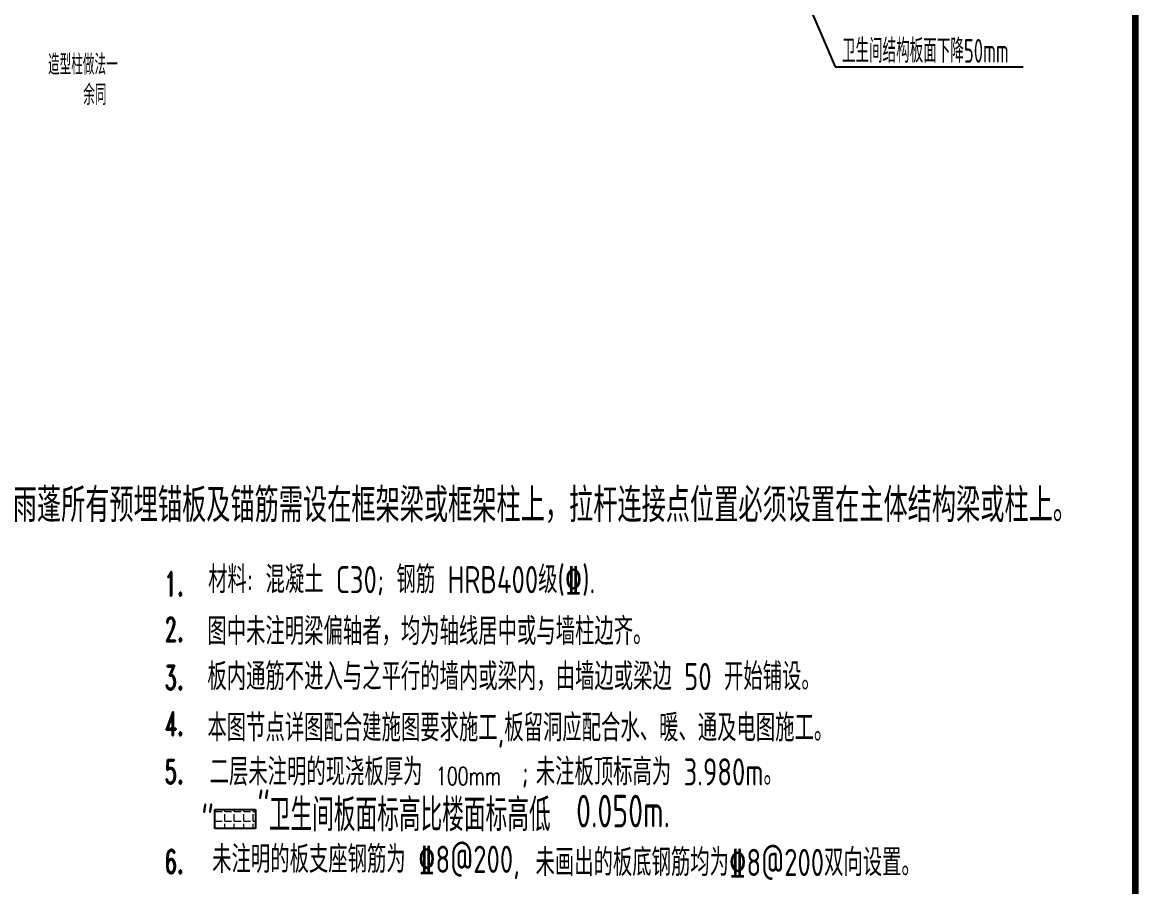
# Model space of a CAD drawing. Extents: x 2506385 to 2810062, y -487803 to -193521.
# Drawn here: x 2666670 to 2683112, y -437939 to -425201 of the extents above; entities that cross this region are included whole.
import ezdxf

# ---------------------------------------------------------------- set-up
doc = ezdxf.new("R2010")
doc.units = 0
doc.header["$LTSCALE"] = 1000
doc.header["$MEASUREMENT"] = 0
for name, color, linetype in [('$dl$', 255, 'Continuous'), ('1307', 7, 'Continuous'), ('PUB_TEXT', 7, 'Continuous'), ('PUB_TITLE', 4, 'Continuous'), ('STAIR', 2, 'Continuous'), ('梁__实线', 4, 'Continuous'), ('梁原位标注', 7, 'Continuous')]:
    doc.layers.add(name, color=color, linetype=linetype)
doc.layers.add('查找字符', color=1, linetype='ByLayer', lineweight=18)
doc.styles.add('D-7', font='romand', dxfattribs={"bigfont": 'HZTXT.SHX'})
doc.styles.get("Standard").update_dxf_attribs({"font": 'TSSDENG', "width": 0.7, "bigfont": 'TSSDCHN'})
doc.styles.add('tssd', font='tssdeng.shx', dxfattribs={"width": 0.7, "height": 3, "bigfont": '1hztxt.shx'})
doc.styles.add('TSSD_DIMENSION', font='tssdeng.shx', dxfattribs={"width": 0.8, "bigfont": 'tssdchn.shx'})

# ---------------------------------------------------------------- blocks, each defined once
blk = doc.blocks.new('A$C3DED5D3F')
at = {"layer": 'PUB_TEXT', "style": 'TSSD_DIMENSION', "width": 0.699999988079071}
blk.add_text('"', height=600, dxfattribs=at).set_placement((931.552071366692, -421.6748962671845))
blk.add_text('"', height=600, rotation=180.8713515176783, dxfattribs=at).set_placement((121.4961824005004, 578.5757758490508))

msp = doc.modelspace()

# ---------------------------------------------------------------- hatches: boundary and pattern name
at = {"layer": '查找字符'}
h = msp.add_hatch(dxfattribs=at)
h.set_pattern_fill('ANGLE', color=252, scale=40, style=0)
h.set_pattern_definition([(0, (2601477.285153335, -472316.6265957197), (0, 139.7), [101.6, -38.1]), (90, (2601477.285153335, -472316.6265957197), (-139.7, 8.554157892044263e-15), [101.6, -38.1])])
h.paths.add_polyline_path([(2669505.220689137, -436799.0899016669), (2669505.220689137, -437078.8574106821), (2670103.063451196, -437078.8574106821), (2670103.063451196, -436799.0899016669)])

# ---------------------------------------------------------------- linework, layer by layer
at = {"layer": '$dl$'}
for p, q in [((2677322.323067783, -422775.0022954799), (2678640.644522184, -425855.608187092)), ((2678640.644522184, -425855.608187092), (2681409.815618495, -425855.608187092))]:
    msp.add_line(p, q, dxfattribs=at)
at = {"layer": 'PUB_TITLE', "linetype": 'ByBlock', "const_width": 100}
msp.add_lwpolyline([(2643061.671110406, -378238.699050635), (2643061.671110406, -449038.699050635), (2683061.671110406, -449038.699050635), (2683061.671110406, -378238.699050635)], close=True, dxfattribs=at)
at = {"layer": '梁__实线', "color": 4}
for p, q in [((2669505.220689137, -436799.0899016669), (2670103.063451196, -436799.0899016669)), ((2669505.220689137, -437078.8574106821), (2669505.220689137, -436799.0899016669)), ((2670103.063451196, -436799.0899016669), (2670103.063451196, -437078.8574106821)), ((2670103.063451196, -437078.8574106821), (2669505.220689137, -437078.8574106821))]:
    msp.add_line(p, q, dxfattribs=at)

# ---------------------------------------------------------------- block references
at = {"layer": 'STAIR', "xscale": 0.8, "yscale": 0.8, "zscale": 0.8}
msp.add_blockref('A$C3DED5D3F', (2669386.640026845, -436741.6663560966), dxfattribs=at)

# ---------------------------------------------------------------- texts
at = {"layer": '1307', "width": 0.6}
msp.add_text('卫生间结构板面下降50mm', height=350, dxfattribs=at).set_placement((2678741.802777136, -425796.190199628))
at = {"layer": 'PUB_TEXT', "color": 7, "style": 'tssd', "width": 0.75}
for s, height, p in [('注：轻钢玻璃雨蓬所有预埋锚板及锚筋需设在框架梁或框架柱上，拉杆连接点位置必须设置在主体结构梁或柱上。', 500, (2664390.896084008, -432567.0790929575)), ('材料: 混凝土 C30; 钢筋 HRB400级(%%132).', 400, (2669406.15484173, -433613.7189952482)), ('图中未注明梁偏轴者，均为轴线居中或与墙柱边齐。', 400, (2669395.301823778, -434375.5240125778)), ('板内通筋不进入与之平行的墙内或梁内，由墙边或梁边 50 开始铺设。', 400, (2669395.301823778, -435042.6105662372)), ('本图节点详图配合建施图要求施工,板留洞应配合水、暖、通及电图施工。', 400, (2669395.301823778, -435797.7462348001)), ('二层未注明的现浇板厚为        ;', 400, (2669428.22270964, -436447.5521590037)), ('未注板顶标高为 3.980m。', 400, (2674232.003332959, -436447.5521590037)), ('未注明的板支座钢筋为 %%1328@200,', 400, (2669466.061716433, -437734.9714441502)), (' 未画出的板底钢筋均为%%1328@200双向设置。', 400, (2674045.638727571, -437781.4296035466))]:
    msp.add_text(s, height=height, dxfattribs=at).set_placement(p)
at = {"layer": 'PUB_TEXT', "color": 3, "style": 'D-7'}
for s, height, width, p in [('1.', 355.5555555555556, 0.6, (2668764.387334729, -433653.2870541691)), ('2.', 355.5555555555556, 0.6, (2668764.387334729, -434326.0457552677)), ('3.', 355.5555555555556, 0.6, (2668764.387334729, -435037.1568663788)), ('4.', 355.5555555555556, 0.6, (2668764.387334729, -435711.6686625073)), ('5.', 355.5555555555556, 0.6, (2668764.387334732, -436422.7797736184)), ('100mm', 266.6666666666667, 0.7, (2672761.782629645, -436442.7221502948)), ('6.', 355.5555555555556, 0.6, (2668764.387334798, -437746.834532356))]:
    msp.add_text(s, height=height, dxfattribs=dict(at, width=width)).set_placement(p)
at = {"layer": 'PUB_TEXT', "style": 'TSSD_DIMENSION', "width": 0.699999988079071}
for s, p in [('卫生间板面标高比楼面标高低', (2670300.29099302, -437121.2293721463)), ('0.050m.', (2674825.993732605, -437064.6110283837))]:
    msp.add_text(s, height=480, dxfattribs=at).set_placement(p)
at = {"layer": '梁原位标注', "color": 6, "width": 0.6}
for s, p in [('造型柱做法一', (2667047.818804191, -425975.2147907307)), ('余同', (2667566.875197785, -426418.6558641954))]:
    msp.add_text(s, height=300, dxfattribs=at).set_placement(p)

doc.saveas('drawing.dxf')
